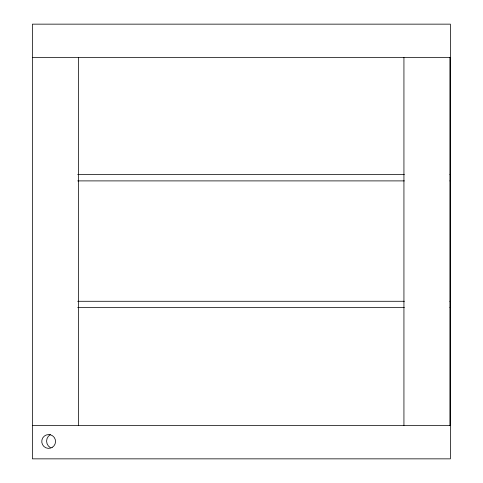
<?xml version="1.0" encoding="UTF-8"?>
<svg xmlns="http://www.w3.org/2000/svg" width="483" height="483" viewBox="0 0 483 483"><rect width="100%" height="100%" fill="white"/><g stroke="black" fill="none" stroke-linecap="round" stroke-linejoin="round"><path stroke-width="0.72" d="M32.409 57.586L450.591 57.586L450.591 425.414L32.409 425.414M77.678 174.623L404.368 174.623M449.908 174.623L450.591 174.623M77.678 180.896L404.368 180.896M449.908 180.896L450.591 180.896M77.678 301.283L404.368 301.283M449.908 301.283L450.591 301.283M77.678 307.556L404.368 307.556M449.908 307.556L450.591 307.556M450.391 57.586L450.391 24.15L32.409 24.15L32.409 458.85L450.391 458.85L450.391 425.414M450.391 174.623L450.391 180.896M450.391 301.283L450.391 307.556M449.908 57.586L449.908 425.414M403.933 57.586L403.933 425.414M78.385 57.586L78.385 425.414M50.353 447.638A7.523 7.523 0 0 1 50.353 434.609M52.092 447.445L50.431 448.133A6.895 6.895 0 0 1 41.81 442.374A6.895 6.895 0 0 1 48.644 434.573L50.431 434.809A6.895 6.895 0 0 1 52.092 447.445"/></g></svg>
